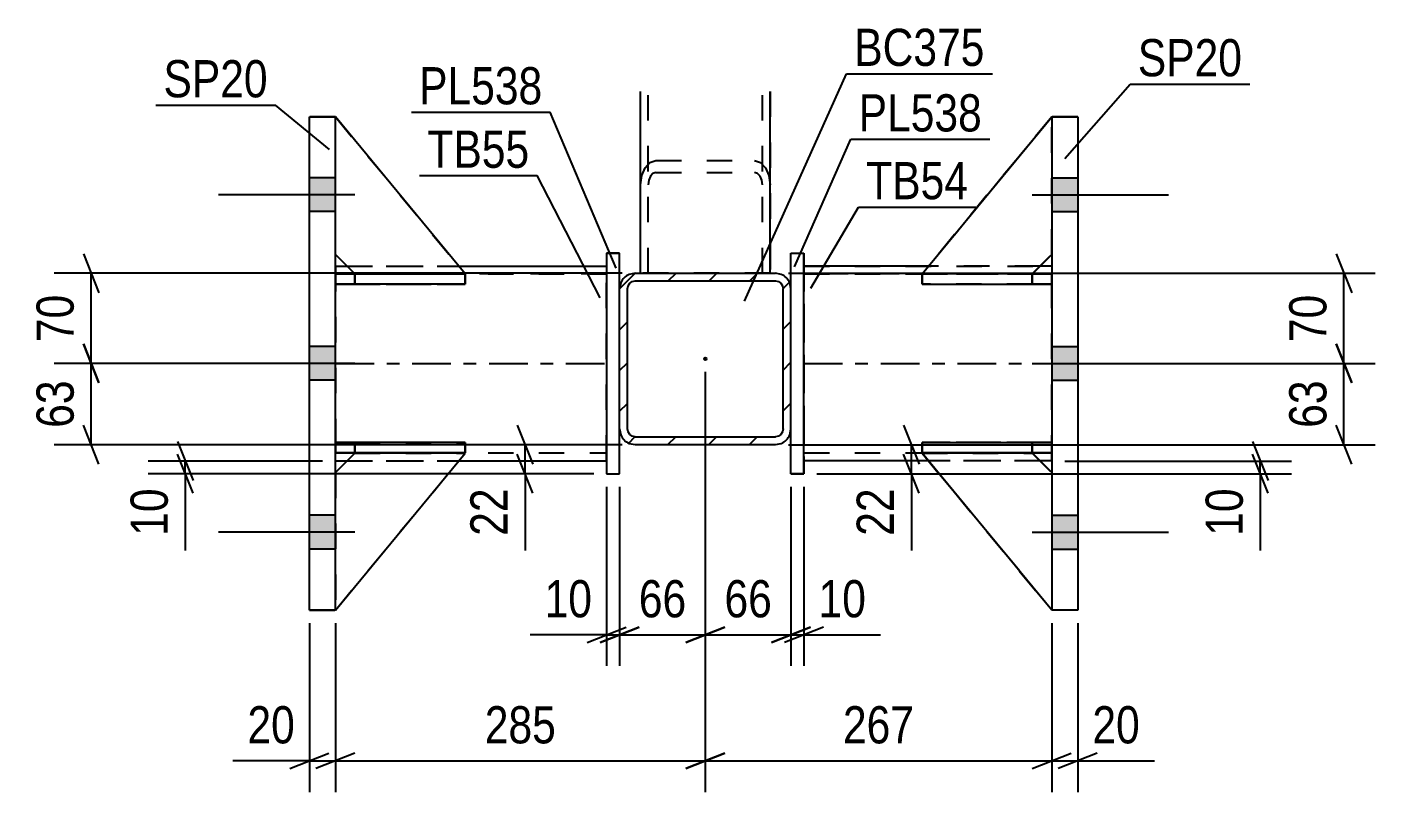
# Model space of a CAD drawing. Header units: millimetres. Extents: x 0 to 841, y 0 to 594.
# Drawn here: x 160.7 to 264.6, y 140.5 to 199.4 of the extents above; entities that cross this region are included whole.
import ezdxf

# ---------------------------------------------------------------- set-up
doc = ezdxf.new("R2010")
doc.units = ezdxf.units.MM
doc.linetypes.add('DXK_LINE_DOT2', pattern=[3.9198, 1.9599, -1.9599])
doc.linetypes.add('DXK_LINE_DOT3', pattern=[5.9187, 2.979, -0.9799, 0.9799, -0.9799])
doc.styles.add('Arial Narrow', font='ARIALN.TTF', dxfattribs={"height": 0.2})

# ---------------------------------------------------------------- blocks, each defined once
blk = doc.blocks.new('Part-103609051-6898 - 6858')
at = {"color": 7, "linetype": 'DXK_LINE_DOT2'}
for p, q in [((184.47, 181.89), (184.47, 192.5)), ((184.47, 192.5), (194.47, 180.39)), ((184.47, 192.5), (194.47, 180.39)), ((185.97, 180.39), (184.47, 181.89)), ((185.97, 180.39), (184.47, 181.89)), ((194.47, 180.39), (185.97, 180.39)), ((185.97, 180.39), (185.97, 180.39)), ((185.97, 180.39), (194.47, 180.39)), ((194.47, 180.39), (194.47, 180.39))]:
    blk.add_line(p, q, dxfattribs=at)
blk = doc.blocks.new('Part-103609051-6895 - 6858')
at = {"color": 7, "linetype": 'DXK_LINE_DOT2'}
for p, q in [((184.47, 180.4), (185.97, 180.4)), ((194.24, 180.4), (184.47, 180.4)), ((184.47, 180.4), (184.47, 180.4)), ((184.47, 180.4), (184.47, 179.6)), ((184.47, 180.4), (184.47, 179.6)), ((185.97, 180.4), (194.47, 180.4)), ((185.97, 180.4), (185.97, 179.6)), ((194.47, 180.4), (194.47, 179.6)), ((185.97, 179.6), (184.47, 179.6)), ((184.47, 179.6), (194.47, 179.6)), ((184.47, 179.6), (184.47, 179.6)), ((194.47, 179.6), (185.97, 179.6))]:
    blk.add_line(p, q, dxfattribs=at)
blk = doc.blocks.new('Part-103609051-6887 - 6858')
at = {"color": 2, "linetype": 'Continuous'}
for p, q in [((182.47, 192.5), (182.47, 192.5)), ((182.47, 192.5), (184.47, 192.5)), ((182.47, 154.5), (182.47, 192.5)), ((184.47, 192.5), (184.47, 192.5)), ((184.47, 154.5), (184.47, 192.5)), ((184.47, 154.5), (182.47, 154.5))]:
    blk.add_line(p, q, dxfattribs=at)
at = {"color": 7, "linetype": 'DXK_LINE_DOT2'}
for p, q in [((184.47, 192.5), (182.47, 192.5)), ((182.47, 192.5), (182.47, 192.5)), ((184.47, 192.5), (184.47, 192.5)), ((182.47, 154.5), (184.47, 154.5))]:
    blk.add_line(p, q, dxfattribs=at)
blk = doc.blocks.new('Part-103609051-6896 - 6858')
at = {"color": 7, "linetype": 'DXK_LINE_DOT2'}
for p, q in [((184.47, 167.4), (185.97, 167.4)), ((194.47, 167.4), (184.47, 167.4)), ((184.47, 167.4), (184.47, 167.4)), ((184.47, 167.4), (184.47, 166.6)), ((184.47, 167.4), (184.47, 166.6)), ((185.97, 167.4), (194.47, 167.4)), ((185.97, 167.4), (185.97, 166.6)), ((194.47, 167.4), (194.47, 166.6)), ((185.97, 166.6), (184.47, 166.6)), ((184.47, 166.6), (194.47, 166.6)), ((184.47, 166.6), (184.47, 166.6)), ((194.47, 166.6), (185.97, 166.6))]:
    blk.add_line(p, q, dxfattribs=at)
blk = doc.blocks.new('Part-103609051-6892 - 6858')
at = {"color": 2, "linetype": 'Continuous'}
for p, q in [((239.67, 192.5), (241.67, 192.5)), ((239.67, 192.5), (239.67, 192.5)), ((239.67, 192.5), (239.67, 154.5)), ((241.67, 192.5), (241.67, 192.5)), ((241.67, 192.5), (241.67, 154.5)), ((241.67, 154.5), (239.67, 154.5))]:
    blk.add_line(p, q, dxfattribs=at)
at = {"color": 7, "linetype": 'DXK_LINE_DOT2'}
for p, q in [((241.67, 192.5), (239.67, 192.5)), ((239.67, 192.5), (239.67, 192.5)), ((241.67, 192.5), (241.67, 192.5)), ((241.67, 154.5), (239.67, 154.5))]:
    blk.add_line(p, q, dxfattribs=at)
blk = doc.blocks.new('Part-103609051-6950 - 6858')
at = {"color": 7, "linetype": 'DXK_LINE_DOT2'}
for p, q in [((207.97, 180.45), (207.97, 194.45)), ((208.57, 180.45), (208.57, 194.45)), ((217.37, 180.45), (217.37, 194.45)), ((217.97, 194.45), (217.97, 180.45)), ((217.97, 180.45), (207.97, 180.45)), ((207.97, 180.45), (207.97, 180.45)), ((207.97, 180.45), (217.97, 180.45)), ((217.97, 180.45), (217.97, 180.45))]:
    blk.add_line(p, q, dxfattribs=at)
blk = doc.blocks.new('Part-103609051-6893 - 6858')
at = {"color": 2, "linetype": 'Continuous'}
for p, q in [((184.47, 179.6), (184.47, 180.4)), ((184.47, 180.4), (193.23, 180.4)), ((194.47, 179.6), (194.47, 180.4)), ((194.47, 180.4), (194.47, 180.4)), ((194.47, 179.6), (184.47, 179.6)), ((184.47, 179.6), (184.47, 179.6))]:
    blk.add_line(p, q, dxfattribs=at)
at = {"color": 7, "linetype": 'DXK_LINE_DOT2'}
for p, q in [((185.97, 180.4), (184.47, 180.4)), ((185.97, 179.6), (185.97, 180.4)), ((194.47, 180.4), (185.97, 180.4)), ((193.23, 180.4), (194.47, 180.4)), ((184.47, 179.6), (185.97, 179.6)), ((185.97, 179.6), (194.47, 179.6))]:
    blk.add_line(p, q, dxfattribs=at)
blk = doc.blocks.new('Part-103609051-6894 - 6858')
at = {"color": 2, "linetype": 'Continuous'}
for p, q in [((184.47, 166.6), (184.47, 167.4)), ((194.47, 167.4), (184.47, 167.4)), ((194.47, 166.6), (194.47, 167.4)), ((194.47, 166.6), (184.47, 166.6)), ((184.47, 166.6), (184.47, 166.6))]:
    blk.add_line(p, q, dxfattribs=at)
at = {"color": 7, "linetype": 'DXK_LINE_DOT2'}
for p, q in [((185.97, 167.4), (184.47, 167.4)), ((185.97, 166.6), (185.97, 167.4)), ((194.47, 167.4), (185.97, 167.4)), ((184.47, 166.6), (185.97, 166.6)), ((185.97, 166.6), (194.47, 166.6))]:
    blk.add_line(p, q, dxfattribs=at)
blk = doc.blocks.new('Part-103609051-6897 - 6858')
at = {"color": 2, "linetype": 'Continuous'}
for p, q in [((184.47, 192.5), (184.47, 192.5)), ((194.47, 180.39), (184.47, 192.5)), ((185.96, 180.4), (184.47, 181.89)), ((193.23, 180.39), (194.47, 180.39)), ((194.47, 180.39), (194.47, 180.39))]:
    blk.add_line(p, q, dxfattribs=at)
at = {"color": 7, "linetype": 'DXK_LINE_DOT2'}
for p, q in [((184.47, 192.5), (194.47, 180.39)), ((184.47, 192.5), (184.47, 192.5)), ((184.47, 181.89), (184.47, 192.5)), ((185.97, 180.39), (184.47, 181.89)), ((185.97, 180.39), (185.96, 180.4)), ((194.47, 180.39), (185.97, 180.39)), ((185.97, 180.39), (185.97, 180.39)), ((185.97, 180.39), (193.23, 180.39))]:
    blk.add_line(p, q, dxfattribs=at)
blk = doc.blocks.new('Part-103609051-6899 - 6858')
at = {"color": 2, "linetype": 'Continuous'}
for p, q in [((185.97, 166.59), (184.47, 165.09)), ((184.47, 154.5), (194.47, 166.59)), ((194.47, 166.59), (185.97, 166.59)), ((185.97, 166.59), (185.97, 166.59)), ((194.47, 166.59), (194.47, 166.59))]:
    blk.add_line(p, q, dxfattribs=at)
at = {"color": 7, "linetype": 'DXK_LINE_DOT2'}
for p, q in [((184.47, 165.09), (185.97, 166.59)), ((184.47, 154.5), (194.47, 166.59)), ((185.97, 166.59), (194.47, 166.59)), ((184.47, 165.09), (184.47, 154.5))]:
    blk.add_line(p, q, dxfattribs=at)
blk = doc.blocks.new('Part-103609051-6900 - 6858')
at = {"color": 7, "linetype": 'DXK_LINE_DOT2'}
for p, q in [((185.97, 166.59), (184.47, 165.09)), ((184.47, 154.5), (194.47, 166.59)), ((184.47, 165.09), (185.97, 166.59)), ((184.47, 154.5), (194.47, 166.59)), ((194.47, 166.59), (185.97, 166.59)), ((185.97, 166.59), (185.97, 166.59)), ((185.97, 166.59), (194.47, 166.59)), ((194.47, 166.59), (194.47, 166.59)), ((184.47, 165.09), (184.47, 154.5))]:
    blk.add_line(p, q, dxfattribs=at)
blk = doc.blocks.new('Part-103609051-6901 - 6858')
at = {"color": 2, "linetype": 'Continuous'}
for p, q in [((229.68, 180.4), (229.67, 180.4)), ((229.67, 180.4), (229.67, 179.6)), ((239.67, 180.4), (230.92, 180.4)), ((239.67, 180.4), (239.67, 180.4)), ((239.67, 180.4), (239.67, 179.6)), ((229.67, 179.6), (239.67, 179.6))]:
    blk.add_line(p, q, dxfattribs=at)
at = {"color": 7, "linetype": 'DXK_LINE_DOT2'}
for p, q in [((230.92, 180.4), (229.68, 180.4)), ((238.17, 180.4), (229.68, 180.4)), ((238.17, 180.4), (239.67, 180.4)), ((238.17, 180.4), (238.17, 179.6)), ((239.67, 180.4), (239.67, 180.4)), ((229.67, 179.6), (238.17, 179.6)), ((238.17, 179.6), (239.67, 179.6))]:
    blk.add_line(p, q, dxfattribs=at)
blk = doc.blocks.new('Bolt-103609051-6973 - 6858')
at = {"linetype": 'Continuous'}
for points in [[(241.67, 185.2), (241.67, 187.8), (239.67, 187.8), (239.67, 185.2)], [(241.67, 185.2), (241.67, 187.8), (239.67, 187.8), (239.67, 185.2)], [(241.67, 185.2), (241.67, 187.8), (239.67, 187.8), (239.67, 185.2)], [(241.67, 172.2), (241.67, 174.8), (239.67, 174.8), (239.67, 172.2)], [(241.67, 172.2), (241.67, 174.8), (239.67, 174.8), (239.67, 172.2)], [(241.67, 159.2), (241.67, 161.8), (239.67, 161.8), (239.67, 159.2)], [(241.67, 159.2), (241.67, 161.8), (239.67, 161.8), (239.67, 159.2)], [(241.67, 159.2), (241.67, 161.8), (239.67, 161.8), (239.67, 159.2)]]:
    blk.add_hatch(color=1, dxfattribs=at).paths.add_polyline_path(points)
at = {"color": 1, "linetype": 'Continuous'}
for p, q in [((239.67, 187.8), (241.67, 187.8)), ((239.67, 187.8), (241.67, 187.8)), ((239.67, 187.8), (241.67, 187.8)), ((238.17, 186.5), (248.67, 186.5)), ((238.17, 186.5), (248.67, 186.5)), ((238.17, 186.5), (248.67, 186.5)), ((239.67, 185.2), (241.67, 185.2)), ((239.67, 185.2), (241.67, 185.2)), ((239.67, 185.2), (241.67, 185.2)), ((239.67, 174.8), (241.67, 174.8)), ((239.67, 174.8), (241.67, 174.8)), ((238.17, 173.5), (248.67, 173.5)), ((238.17, 173.5), (248.67, 173.5)), ((239.67, 172.2), (241.67, 172.2)), ((239.67, 172.2), (241.67, 172.2)), ((239.67, 161.8), (241.67, 161.8)), ((239.67, 161.8), (241.67, 161.8)), ((239.67, 161.8), (241.67, 161.8)), ((238.17, 160.5), (248.67, 160.5)), ((238.17, 160.5), (248.67, 160.5)), ((238.17, 160.5), (248.67, 160.5)), ((239.67, 159.2), (241.67, 159.2)), ((239.67, 159.2), (241.67, 159.2)), ((239.67, 159.2), (241.67, 159.2))]:
    blk.add_line(p, q, dxfattribs=at)
blk = doc.blocks.new('Part-103609051-6902 - 6858')
at = {"color": 2, "linetype": 'Continuous'}
for p, q in [((229.67, 167.4), (239.67, 167.4)), ((229.67, 167.4), (229.67, 166.6)), ((239.67, 167.4), (239.67, 167.4)), ((239.67, 166.6), (239.67, 167.4)), ((239.67, 166.6), (229.67, 166.6))]:
    blk.add_line(p, q, dxfattribs=at)
at = {"color": 7, "linetype": 'DXK_LINE_DOT2'}
for p, q in [((238.17, 167.4), (229.67, 167.4)), ((239.67, 167.4), (238.17, 167.4)), ((238.17, 167.4), (238.17, 166.6)), ((239.67, 167.4), (239.67, 167.4)), ((229.67, 166.6), (238.17, 166.6)), ((238.17, 166.6), (239.67, 166.6))]:
    blk.add_line(p, q, dxfattribs=at)
blk = doc.blocks.new('Part-103609051-6903 - 6858')
at = {"color": 7, "linetype": 'DXK_LINE_DOT2'}
for p, q in [((229.67, 179.6), (229.67, 180.4)), ((229.67, 180.4), (238.17, 180.4)), ((239.67, 180.4), (229.67, 180.4)), ((238.17, 179.6), (238.17, 180.4)), ((238.17, 180.4), (239.67, 180.4)), ((239.67, 179.6), (239.67, 180.4)), ((239.67, 179.6), (239.67, 180.4)), ((239.67, 180.4), (239.67, 180.4)), ((238.17, 179.6), (229.67, 179.6)), ((229.67, 179.6), (239.67, 179.6)), ((239.67, 179.6), (238.17, 179.6)), ((239.67, 179.6), (239.67, 179.6))]:
    blk.add_line(p, q, dxfattribs=at)
blk = doc.blocks.new('Part-103609051-6904 - 6858')
at = {"color": 7, "linetype": 'DXK_LINE_DOT2'}
for p, q in [((229.67, 166.6), (229.67, 167.4)), ((229.67, 167.4), (238.17, 167.4)), ((239.67, 167.4), (229.67, 167.4)), ((238.17, 166.6), (238.17, 167.4)), ((238.17, 167.4), (239.67, 167.4)), ((239.67, 166.6), (239.67, 167.4)), ((239.67, 166.6), (239.67, 167.4)), ((239.67, 167.4), (239.67, 167.4)), ((238.17, 166.6), (229.67, 166.6)), ((229.67, 166.6), (239.67, 166.6)), ((239.67, 166.6), (238.17, 166.6)), ((239.67, 166.6), (239.67, 166.6))]:
    blk.add_line(p, q, dxfattribs=at)
blk = doc.blocks.new('Part-103609051-6905 - 6858')
at = {"color": 2, "linetype": 'Continuous'}
for p, q in [((229.67, 180.39), (239.67, 192.5)), ((239.67, 192.5), (239.67, 192.5)), ((238.18, 180.4), (239.67, 181.89)), ((230.92, 180.39), (229.67, 180.39)), ((229.67, 180.39), (229.67, 180.39))]:
    blk.add_line(p, q, dxfattribs=at)
at = {"color": 7, "linetype": 'DXK_LINE_DOT2'}
for p, q in [((239.67, 192.5), (229.67, 180.39)), ((239.67, 192.5), (239.67, 192.5)), ((239.67, 181.89), (239.67, 192.5)), ((238.17, 180.39), (239.67, 181.89)), ((238.17, 180.39), (229.67, 180.39)), ((238.17, 180.39), (230.92, 180.39)), ((238.17, 180.39), (238.18, 180.4)), ((238.17, 180.39), (238.17, 180.39))]:
    blk.add_line(p, q, dxfattribs=at)
blk = doc.blocks.new('Part-103609051-6913 - 6858')
at = {"color": 2, "linetype": 'Continuous'}
for p, q in [((184.47, 181), (185.36, 181)), ((193.97, 181), (205.37, 181)), ((184.47, 166), (185.38, 166)), ((193.98, 166), (205.37, 166))]:
    blk.add_line(p, q, dxfattribs=at)
at = {"color": 7, "linetype": 'DXK_LINE_DOT2'}
for p, q in [((184.47, 181), (184.47, 181)), ((184.47, 181), (184.47, 166)), ((184.47, 181), (205.37, 181)), ((185.36, 181), (193.97, 181)), ((205.37, 181), (205.37, 181)), ((205.37, 166), (205.37, 181)), ((184.47, 180.4), (205.37, 180.4)), ((205.37, 180.4), (184.47, 180.4)), ((184.47, 166.6), (205.37, 166.6)), ((184.47, 166.6), (205.37, 166.6)), ((184.47, 166), (205.37, 166)), ((185.38, 166), (193.98, 166))]:
    blk.add_line(p, q, dxfattribs=at)
at = {"color": 7, "linetype": 'DXK_LINE_DOT3'}
blk.add_line((184.47, 173.5), (205.37, 173.5), dxfattribs=at)
blk = doc.blocks.new('Part-103609051-6906 - 6858')
at = {"color": 7, "linetype": 'DXK_LINE_DOT2'}
for p, q in [((239.67, 192.5), (229.67, 180.39)), ((229.67, 180.39), (239.67, 192.5)), ((239.67, 181.89), (239.67, 192.5)), ((238.17, 180.39), (239.67, 181.89)), ((238.17, 180.39), (239.67, 181.89)), ((229.67, 180.39), (238.17, 180.39)), ((229.67, 180.39), (229.67, 180.39)), ((238.17, 180.39), (229.67, 180.39)), ((238.17, 180.39), (238.17, 180.39))]:
    blk.add_line(p, q, dxfattribs=at)
blk = doc.blocks.new('Part-103609051-6907 - 6858')
at = {"color": 2, "linetype": 'Continuous'}
for p, q in [((229.67, 166.59), (229.67, 166.59)), ((238.17, 166.59), (229.67, 166.59)), ((239.67, 154.5), (229.67, 166.59)), ((238.17, 166.59), (238.17, 166.59)), ((238.17, 166.59), (239.67, 165.09))]:
    blk.add_line(p, q, dxfattribs=at)
at = {"color": 7, "linetype": 'DXK_LINE_DOT2'}
for p, q in [((229.67, 166.59), (238.17, 166.59)), ((239.67, 154.5), (229.67, 166.59)), ((238.17, 166.59), (239.67, 165.09)), ((239.67, 165.09), (239.67, 154.5))]:
    blk.add_line(p, q, dxfattribs=at)
blk = doc.blocks.new('Part-103609051-6908 - 6858')
at = {"color": 7, "linetype": 'DXK_LINE_DOT2'}
for p, q in [((229.67, 166.59), (238.17, 166.59)), ((239.67, 154.5), (229.67, 166.59)), ((229.67, 166.59), (229.67, 166.59)), ((238.17, 166.59), (229.67, 166.59)), ((229.67, 166.59), (239.67, 154.5)), ((238.17, 166.59), (239.67, 165.09)), ((238.17, 166.59), (238.17, 166.59)), ((239.67, 165.09), (238.17, 166.59)), ((239.67, 165.09), (239.67, 154.5))]:
    blk.add_line(p, q, dxfattribs=at)
blk = doc.blocks.new('Part-103609051-6918 - 6858')
at = {"color": 2, "linetype": 'Continuous'}
for p, q in [((205.37, 182), (206.37, 182)), ((205.37, 182), (205.37, 165)), ((206.37, 179.25), (206.37, 182)), ((206.37, 165), (206.37, 168.45)), ((205.37, 165), (206.37, 165))]:
    blk.add_line(p, q, dxfattribs=at)
at = {"color": 7, "linetype": 'DXK_LINE_DOT2'}
for p, q in [((206.37, 182), (205.37, 182)), ((206.37, 182), (206.37, 182)), ((206.37, 168.45), (206.37, 179.25)), ((205.37, 165), (206.37, 165))]:
    blk.add_line(p, q, dxfattribs=at)
blk = doc.blocks.new('Part-103609051-6923 - 6858')
at = {"color": 2, "linetype": 'Continuous'}
for p, q in [((219.57, 182), (220.57, 182)), ((219.57, 179.24), (219.57, 182)), ((219.57, 182), (219.57, 182)), ((220.57, 165), (220.57, 182)), ((220.57, 182), (220.57, 182)), ((219.57, 165), (219.57, 168.45)), ((219.57, 165), (220.57, 165)), ((219.57, 165), (219.57, 165)), ((220.57, 165), (220.57, 165))]:
    blk.add_line(p, q, dxfattribs=at)
at = {"color": 7, "linetype": 'DXK_LINE_DOT2'}
for p, q in [((219.57, 182), (220.57, 182)), ((219.57, 165), (219.57, 182)), ((220.57, 182), (220.57, 165)), ((219.57, 168.45), (219.57, 179.24)), ((220.57, 165), (219.57, 165))]:
    blk.add_line(p, q, dxfattribs=at)
blk = doc.blocks.new('Part-103609051-6928 - 6858')
at = {"color": 2, "linetype": 'Continuous'}
for p, q in [((230.18, 181), (220.57, 181)), ((239.67, 181), (238.78, 181)), ((230.16, 166), (220.57, 166)), ((239.67, 166), (238.76, 166))]:
    blk.add_line(p, q, dxfattribs=at)
at = {"color": 7, "linetype": 'DXK_LINE_DOT2'}
for p, q in [((220.57, 181), (220.57, 181)), ((220.57, 181), (220.57, 166)), ((220.57, 166), (220.57, 181)), ((220.57, 181), (239.67, 181)), ((238.78, 181), (230.18, 181)), ((239.67, 181), (239.67, 181)), ((239.67, 166), (239.67, 181)), ((220.57, 180.4), (220.57, 180.4)), ((239.67, 180.4), (220.57, 180.4)), ((220.57, 180.4), (239.67, 180.4)), ((220.57, 166.6), (220.57, 166.6)), ((220.57, 166.6), (239.67, 166.6)), ((220.57, 166.6), (239.67, 166.6)), ((220.57, 166), (220.57, 166)), ((239.67, 166), (220.57, 166)), ((238.76, 166), (230.16, 166))]:
    blk.add_line(p, q, dxfattribs=at)
at = {"color": 7, "linetype": 'DXK_LINE_DOT3'}
blk.add_line((220.57, 173.5), (239.67, 173.5), dxfattribs=at)
blk = doc.blocks.new('Part-103609051-6937 - 6858')
at = {"linetype": 'Continuous'}
h = blk.add_hatch(dxfattribs=at)
h.set_pattern_fill('', scale=0.7, style=0, pattern_type=0)
h.set_pattern_definition([(45, (207.574, 180.4464), (-1.57154, 1.57154), [])])
h.paths.add_polyline_path([(218.37, 180.45), (207.57, 180.45), (207.11, 180.36), (206.73, 180.09), (206.47, 179.71), (206.37, 179.25), (206.37, 168.45), (206.47, 167.99), (206.73, 167.6), (207.11, 167.34), (207.57, 167.25), (218.37, 167.25), (218.83, 167.34), (219.22, 167.6), (219.48, 167.99), (219.57, 168.45), (219.57, 179.25), (219.48, 179.71), (219.22, 180.09), (218.83, 180.36)])
h.paths.add_polyline_path([(218.93, 179.48), (218.97, 179.25), (218.97, 168.45), (218.93, 168.22), (218.8, 168.02), (218.6, 167.89), (218.37, 167.85), (207.57, 167.85), (207.34, 167.89), (207.15, 168.02), (207.02, 168.22), (206.97, 168.45), (206.97, 179.25), (207.02, 179.48), (207.15, 179.67), (207.34, 179.8), (207.57, 179.85), (218.37, 179.85), (218.6, 179.8), (218.8, 179.67)])
blk.add_hatch(color=30, dxfattribs=at).paths.add_polyline_path([(212.97, 173.75, -1), (212.97, 173.95, -1)])
at = {"color": 2, "linetype": 'Continuous'}
for p, q in [((207.57, 180.45), (207.11, 180.36)), ((207.15, 179.67), (207.34, 179.8)), ((207.34, 179.8), (207.57, 179.85)), ((207.57, 180.45), (207.57, 180.45)), ((207.57, 180.45), (218.37, 180.45)), ((207.57, 179.85), (207.57, 179.85)), ((207.57, 179.85), (218.37, 179.85)), ((218.37, 180.45), (218.37, 180.45)), ((218.83, 180.36), (218.37, 180.45)), ((218.37, 179.85), (218.37, 179.85)), ((218.37, 179.85), (218.6, 179.8)), ((218.6, 179.8), (218.8, 179.67)), ((206.47, 179.71), (206.37, 179.25)), ((206.37, 179.25), (206.37, 179.25)), ((206.37, 168.45), (206.37, 179.25)), ((206.97, 179.25), (207.02, 179.48)), ((206.97, 179.25), (206.97, 179.25)), ((206.97, 168.45), (206.97, 179.25)), ((207.02, 179.48), (207.15, 179.67)), ((218.8, 179.67), (218.93, 179.48)), ((218.93, 179.48), (218.97, 179.25)), ((218.97, 179.25), (218.97, 179.25)), ((218.97, 168.45), (218.97, 179.25)), ((219.57, 179.25), (219.48, 179.71)), ((219.57, 179.25), (219.57, 179.25)), ((219.57, 168.45), (219.57, 179.25)), ((206.37, 168.45), (206.37, 168.45)), ((206.37, 168.45), (206.47, 167.99)), ((206.97, 168.45), (206.97, 168.45)), ((207.02, 168.22), (206.97, 168.45)), ((218.97, 168.45), (218.93, 168.22)), ((218.97, 168.45), (218.97, 168.45)), ((219.48, 167.99), (219.57, 168.45)), ((219.57, 168.45), (219.57, 168.45)), ((207.15, 168.02), (207.02, 168.22)), ((207.11, 167.34), (207.57, 167.25)), ((207.34, 167.89), (207.15, 168.02)), ((207.57, 167.85), (207.34, 167.89)), ((207.57, 167.85), (207.57, 167.85)), ((207.57, 167.85), (218.37, 167.85)), ((207.57, 167.25), (207.57, 167.25)), ((207.57, 167.25), (218.37, 167.25)), ((218.6, 167.89), (218.37, 167.85)), ((218.37, 167.85), (218.37, 167.85)), ((218.37, 167.25), (218.83, 167.34)), ((218.37, 167.25), (218.37, 167.25)), ((218.8, 168.02), (218.6, 167.89)), ((218.93, 168.22), (218.8, 168.02))]:
    blk.add_line(p, q, dxfattribs=at)
at = {"color": 7, "linetype": 'DXK_LINE_DOT3'}
blk.add_line((212.97, 173.85), (212.97, 173.85), dxfattribs=at)
at = {"color": 30, "linetype": 'DXK_LINE_DOT3'}
blk.add_line((212.97, 173.85), (212.97, 173.85), dxfattribs=at)
at = {"color": 30, "linetype": 'Continuous'}
blk.add_circle((212.97, 173.85), 0.1, dxfattribs=at)
at = {"color": 2, "linetype": 'Continuous'}
for centre, start, end in [((207.57, 179.25), 112.5, 157.5), ((218.37, 179.25), 22.5, 67.5), ((207.57, 168.45), 202.5, 247.5), ((218.37, 168.45), 292.5, 337.5)]:
    blk.add_arc(centre, 1.2, start, end, dxfattribs=at)
blk = doc.blocks.new('Part-103609051-6949 - 6858')
at = {"color": 2, "linetype": 'Continuous'}
for p, q in [((207.97, 180.45), (207.97, 194.45)), ((217.97, 180.45), (217.97, 194.45))]:
    blk.add_line(p, q, dxfattribs=at)
at = {"color": 7, "linetype": 'DXK_LINE_DOT2'}
for p, q in [((208.57, 180.45), (208.57, 194.45)), ((217.37, 180.45), (217.37, 194.45)), ((208.71, 188.98), (209.17, 189.13)), ((209.17, 189.13), (216.77, 189.13)), ((216.77, 189.13), (217.23, 188.98)), ((208.07, 187.98), (208.33, 188.58)), ((208.33, 188.58), (208.71, 188.98)), ((208.94, 188.12), (208.75, 187.92)), ((209.17, 188.2), (208.94, 188.12)), ((209.17, 188.2), (216.77, 188.2)), ((217, 188.12), (216.77, 188.2)), ((217.2, 187.92), (217, 188.12)), ((217.23, 188.98), (217.62, 188.58)), ((217.62, 188.58), (217.88, 187.98)), ((207.97, 187.27), (208.07, 187.98)), ((208.62, 187.62), (208.57, 187.27)), ((208.75, 187.92), (208.62, 187.62)), ((217.33, 187.62), (217.2, 187.92)), ((217.37, 187.27), (217.33, 187.62)), ((217.88, 187.98), (217.97, 187.27)), ((207.97, 180.45), (217.97, 180.45))]:
    blk.add_line(p, q, dxfattribs=at)
blk = doc.blocks.new('Bolt-103609051-6974 - 6858')
at = {"linetype": 'Continuous'}
for points in [[(184.47, 185.2), (184.47, 187.8), (182.47, 187.8), (182.47, 185.2)], [(184.47, 185.2), (184.47, 187.8), (182.47, 187.8), (182.47, 185.2)], [(184.47, 185.2), (184.47, 187.8), (182.47, 187.8), (182.47, 185.2)], [(184.47, 172.2), (184.47, 174.8), (182.47, 174.8), (182.47, 172.2)], [(184.47, 172.2), (184.47, 174.8), (182.47, 174.8), (182.47, 172.2)], [(184.47, 159.2), (184.47, 161.8), (182.47, 161.8), (182.47, 159.2)], [(184.47, 159.2), (184.47, 161.8), (182.47, 161.8), (182.47, 159.2)], [(184.47, 159.2), (184.47, 161.8), (182.47, 161.8), (182.47, 159.2)]]:
    blk.add_hatch(color=1, dxfattribs=at).paths.add_polyline_path(points)
at = {"color": 1, "linetype": 'Continuous'}
for p, q in [((184.47, 187.8), (182.47, 187.8)), ((184.47, 187.8), (182.47, 187.8)), ((184.47, 187.8), (182.47, 187.8)), ((185.97, 186.5), (175.47, 186.5)), ((185.97, 186.5), (175.47, 186.5)), ((185.97, 186.5), (175.47, 186.5)), ((184.47, 185.2), (182.47, 185.2)), ((184.47, 185.2), (182.47, 185.2)), ((184.47, 185.2), (182.47, 185.2)), ((184.47, 174.8), (182.47, 174.8)), ((184.47, 174.8), (182.47, 174.8)), ((185.97, 173.5), (175.47, 173.5)), ((185.97, 173.5), (175.47, 173.5)), ((184.47, 172.2), (182.47, 172.2)), ((184.47, 172.2), (182.47, 172.2)), ((184.47, 161.8), (182.47, 161.8)), ((184.47, 161.8), (182.47, 161.8)), ((184.47, 161.8), (182.47, 161.8)), ((185.97, 160.5), (175.47, 160.5)), ((185.97, 160.5), (175.47, 160.5)), ((185.97, 160.5), (175.47, 160.5)), ((184.47, 159.2), (182.47, 159.2)), ((184.47, 159.2), (182.47, 159.2)), ((184.47, 159.2), (182.47, 159.2))]:
    blk.add_line(p, q, dxfattribs=at)
blk = doc.blocks.new('StraightDimension-103609051-7147 - 6858')
at = {"color": 7, "linetype": 'Continuous'}
for p, q in [((198.48, 168.74), (199.68, 165.74)), ((206.57, 167.24), (196.23, 167.24)), ((199.68, 163.5), (198.48, 166.5)), ((199.08, 165), (199.08, 167.24)), ((204.37, 165), (196.23, 165)), ((199.08, 165), (199.08, 159.09)), ((199.08, 165), (199.08, 159.09))]:
    blk.add_line(p, q, dxfattribs=at)
at = {"color": 0}
blk.add_wipeout([(198.33, 164.47), (194.13, 164.47), (194.13, 159.62), (198.33, 159.62)], dxfattribs=at)
at = {"color": 3, "style": 'Arial Narrow'}
blk.add_text('22', height=2.863, rotation=90.0002, dxfattribs=at).set_placement((197.73, 160.22))
blk = doc.blocks.new('StraightDimension-103609051-7158 - 6858')
at = {"color": 7, "linetype": 'Continuous'}
for p, q in [((228.25, 168.74), (229.45, 165.74)), ((219.37, 167.24), (231.25, 167.24)), ((229.45, 163.5), (228.25, 166.5)), ((228.85, 165), (228.85, 167.24)), ((221.57, 165), (231.25, 165)), ((228.85, 165), (228.85, 159.09)), ((228.85, 165), (228.85, 159.09))]:
    blk.add_line(p, q, dxfattribs=at)
at = {"color": 0}
blk.add_wipeout([(228.1, 164.47), (223.9, 164.47), (223.9, 159.62), (228.1, 159.62)], dxfattribs=at)
at = {"color": 3, "style": 'Arial Narrow'}
blk.add_text('22', height=2.863, rotation=90.0002, dxfattribs=at).set_placement((227.5, 160.22))
blk = doc.blocks.new('StraightDimension-103609051-23371 - 6858')
at = {"color": 7, "linetype": 'Continuous'}
for p, q in [((219.57, 164), (219.57, 150.19)), ((220.57, 164), (220.57, 150.19)), ((218.07, 151.99), (221.07, 153.19)), ((222.07, 153.19), (219.07, 151.99)), ((219.57, 152.59), (220.57, 152.59)), ((220.57, 152.59), (226.48, 152.59)), ((220.57, 152.59), (226.48, 152.59))]:
    blk.add_line(p, q, dxfattribs=at)
at = {"color": 0}
blk.add_wipeout([(225.96, 153.34), (225.96, 157.54), (221.1, 157.54), (221.1, 153.34)], dxfattribs=at)
at = {"color": 3, "style": 'Arial Narrow'}
blk.add_text('10', height=2.863, dxfattribs=at).set_placement((221.7, 153.94))
blk = doc.blocks.new('StraightDimension-103609051-23372 - 6858')
at = {"color": 7, "linetype": 'Continuous'}
for p, q in [((212.97, 172.85), (212.97, 150.19)), ((219.57, 164), (219.57, 150.19)), ((211.47, 151.99), (214.47, 153.19)), ((221.07, 153.19), (218.07, 151.99)), ((212.97, 152.59), (219.57, 152.59))]:
    blk.add_line(p, q, dxfattribs=at)
at = {"color": 0}
blk.add_wipeout([(218.7, 153.34), (218.7, 157.54), (213.85, 157.54), (213.85, 153.34)], dxfattribs=at)
at = {"color": 3, "style": 'Arial Narrow'}
blk.add_text('66', height=2.863, dxfattribs=at).set_placement((214.45, 153.94))
blk = doc.blocks.new('StraightDimension-103609051-23312 - 6858')
at = {"color": 7, "linetype": 'Continuous'}
for p, q in [((212.97, 172.84), (212.97, 140.48)), ((184.47, 153.5), (184.47, 140.48)), ((185.97, 143.48), (182.97, 142.28)), ((211.47, 142.28), (214.47, 143.48)), ((184.47, 142.88), (212.97, 142.88))]:
    blk.add_line(p, q, dxfattribs=at)
at = {"color": 0}
blk.add_wipeout([(202.07, 143.63), (202.07, 147.83), (195.38, 147.83), (195.38, 143.63)], dxfattribs=at)
at = {"color": 3, "style": 'Arial Narrow'}
blk.add_text('285', height=2.863, dxfattribs=at).set_placement((195.98, 144.23))
blk = doc.blocks.new('StraightDimension-103609051-7108 - 6858')
at = {"color": 7, "linetype": 'Continuous'}
for p, q in [((165.05, 175), (166.25, 172)), ((176.97, 173.5), (162.8, 173.5)), ((165.65, 167.24), (165.65, 173.5)), ((166.25, 165.74), (165.05, 168.74)), ((206.57, 167.24), (162.8, 167.24))]:
    blk.add_line(p, q, dxfattribs=at)
at = {"color": 0}
blk.add_wipeout([(164.9, 172.8), (160.7, 172.8), (160.7, 167.94), (164.9, 167.94)], dxfattribs=at)
at = {"color": 3, "style": 'Arial Narrow'}
blk.add_text('63', height=2.863, rotation=90.0002, dxfattribs=at).set_placement((164.3, 168.54))
blk = doc.blocks.new('StraightDimension-103609051-23373 - 6858')
at = {"color": 7, "linetype": 'Continuous'}
for p, q in [((212.97, 172.85), (212.97, 150.19)), ((206.37, 164), (206.37, 150.19)), ((204.87, 151.99), (207.87, 153.19)), ((214.47, 153.19), (211.47, 151.99)), ((206.37, 152.59), (212.97, 152.59))]:
    blk.add_line(p, q, dxfattribs=at)
at = {"color": 0}
blk.add_wipeout([(212.1, 153.34), (212.1, 157.54), (207.25, 157.54), (207.25, 153.34)], dxfattribs=at)
at = {"color": 3, "style": 'Arial Narrow'}
blk.add_text('66', height=2.863, dxfattribs=at).set_placement((207.85, 153.94))
blk = doc.blocks.new('StraightDimension-103609051-7053 - 6858')
at = {"color": 7, "linetype": 'Continuous'}
for p, q in [((261.58, 181.95), (262.78, 178.95)), ((219.37, 180.45), (264.58, 180.45)), ((262.18, 173.5), (262.18, 180.45)), ((262.78, 172), (261.58, 175)), ((247.17, 173.5), (264.58, 173.5))]:
    blk.add_line(p, q, dxfattribs=at)
at = {"color": 0}
blk.add_wipeout([(261.43, 179.4), (257.23, 179.4), (257.23, 174.54), (261.43, 174.54)], dxfattribs=at)
at = {"color": 3, "style": 'Arial Narrow'}
blk.add_text('70', height=2.863, rotation=90.0002, dxfattribs=at).set_placement((260.83, 175.14))
blk = doc.blocks.new('StraightDimension-103609051-7071 - 6858')
at = {"color": 7, "linetype": 'Continuous'}
for p, q in [((261.58, 175), (262.78, 172)), ((247.17, 173.5), (264.58, 173.5)), ((262.18, 167.24), (262.18, 173.5)), ((262.78, 165.74), (261.58, 168.74)), ((219.37, 167.24), (264.58, 167.24))]:
    blk.add_line(p, q, dxfattribs=at)
at = {"color": 0}
blk.add_wipeout([(261.43, 172.8), (257.23, 172.8), (257.23, 167.94), (261.43, 167.94)], dxfattribs=at)
at = {"color": 3, "style": 'Arial Narrow'}
blk.add_text('63', height=2.863, rotation=90.0002, dxfattribs=at).set_placement((260.83, 168.54))
blk = doc.blocks.new('StraightDimension-103609051-7089 - 6858')
at = {"color": 7, "linetype": 'Continuous'}
for p, q in [((165.05, 181.95), (166.25, 178.95)), ((206.57, 180.45), (162.8, 180.45)), ((165.65, 173.5), (165.65, 180.45)), ((166.25, 172), (165.05, 175)), ((176.97, 173.5), (162.8, 173.5))]:
    blk.add_line(p, q, dxfattribs=at)
at = {"color": 0}
blk.add_wipeout([(164.9, 179.4), (160.7, 179.4), (160.7, 174.54), (164.9, 174.54)], dxfattribs=at)
at = {"color": 3, "style": 'Arial Narrow'}
blk.add_text('70', height=2.863, rotation=90.0002, dxfattribs=at).set_placement((164.3, 175.14))
blk = doc.blocks.new('StraightDimension-103609051-7127 - 6858')
at = {"color": 7, "linetype": 'Continuous'}
for p, q in [((255.14, 167.48), (256.34, 164.48)), ((256.34, 163.5), (255.14, 166.5)), ((240.67, 165.98), (258.14, 165.98)), ((255.74, 165), (255.74, 165.98)), ((221.57, 165), (258.14, 165)), ((255.74, 165), (255.74, 159.09)), ((255.74, 165), (255.74, 159.09))]:
    blk.add_line(p, q, dxfattribs=at)
at = {"color": 0}
blk.add_wipeout([(254.99, 164.47), (250.79, 164.47), (250.79, 159.62), (254.99, 159.62)], dxfattribs=at)
at = {"color": 3, "style": 'Arial Narrow'}
blk.add_text('10', height=2.863, rotation=90.0002, dxfattribs=at).set_placement((254.39, 160.22))
blk = doc.blocks.new('StraightDimension-103609051-7137 - 6858')
at = {"color": 7, "linetype": 'Continuous'}
for p, q in [((172.3, 167.48), (173.5, 164.48)), ((173.5, 163.5), (172.3, 166.5)), ((183.47, 165.98), (170.05, 165.98)), ((172.9, 165), (172.9, 165.98)), ((204.37, 165), (170.05, 165)), ((172.9, 165), (172.9, 159.09)), ((172.9, 165), (172.9, 159.09))]:
    blk.add_line(p, q, dxfattribs=at)
at = {"color": 0}
blk.add_wipeout([(172.15, 164.47), (167.95, 164.47), (167.95, 159.62), (172.15, 159.62)], dxfattribs=at)
at = {"color": 3, "style": 'Arial Narrow'}
blk.add_text('10', height=2.863, rotation=90.0002, dxfattribs=at).set_placement((171.55, 160.22))
blk = doc.blocks.new('StraightDimension-103609051-23374 - 6858')
at = {"color": 7, "linetype": 'Continuous'}
for p, q in [((205.37, 164), (205.37, 150.19)), ((206.37, 164), (206.37, 150.19)), ((203.87, 151.99), (206.87, 153.19)), ((207.87, 153.19), (204.87, 151.99)), ((205.37, 152.59), (199.47, 152.59)), ((205.37, 152.59), (199.47, 152.59)), ((205.37, 152.59), (206.37, 152.59))]:
    blk.add_line(p, q, dxfattribs=at)
at = {"color": 0}
blk.add_wipeout([(204.85, 153.34), (204.85, 157.54), (199.99, 157.54), (199.99, 153.34)], dxfattribs=at)
at = {"color": 3, "style": 'Arial Narrow'}
blk.add_text('10', height=2.863, dxfattribs=at).set_placement((200.59, 153.94))
blk = doc.blocks.new('StraightDimension-103609051-23310 - 6858')
at = {"color": 7, "linetype": 'Continuous'}
for p, q in [((239.67, 153.5), (239.67, 140.48)), ((241.67, 153.5), (241.67, 140.48)), ((238.17, 142.28), (241.17, 143.48)), ((243.17, 143.48), (240.17, 142.28)), ((239.67, 142.88), (241.67, 142.88)), ((241.67, 142.88), (247.58, 142.88)), ((241.67, 142.88), (247.58, 142.88))]:
    blk.add_line(p, q, dxfattribs=at)
at = {"color": 0}
blk.add_wipeout([(247.06, 143.63), (247.06, 147.83), (242.2, 147.83), (242.2, 143.63)], dxfattribs=at)
at = {"color": 3, "style": 'Arial Narrow'}
blk.add_text('20', height=2.863, dxfattribs=at).set_placement((242.8, 144.23))
blk = doc.blocks.new('StraightDimension-103609051-23311 - 6858')
at = {"color": 7, "linetype": 'Continuous'}
for p, q in [((212.97, 172.84), (212.97, 140.48)), ((239.67, 153.5), (239.67, 140.48)), ((214.47, 143.48), (211.47, 142.28)), ((238.17, 142.28), (241.17, 143.48)), ((212.97, 142.88), (239.67, 142.88))]:
    blk.add_line(p, q, dxfattribs=at)
at = {"color": 0}
blk.add_wipeout([(229.67, 143.63), (229.67, 147.83), (222.98, 147.83), (222.98, 143.63)], dxfattribs=at)
at = {"color": 3, "style": 'Arial Narrow'}
blk.add_text('267', height=2.863, dxfattribs=at).set_placement((223.58, 144.23))
blk = doc.blocks.new('StraightDimension-103609051-23313 - 6858')
at = {"color": 7, "linetype": 'Continuous'}
for p, q in [((182.47, 153.5), (182.47, 140.48)), ((184.47, 153.5), (184.47, 140.48)), ((180.97, 142.28), (183.97, 143.48)), ((185.97, 143.48), (182.97, 142.28)), ((182.47, 142.88), (176.57, 142.88)), ((182.47, 142.88), (176.57, 142.88)), ((182.47, 142.88), (184.47, 142.88))]:
    blk.add_line(p, q, dxfattribs=at)
at = {"color": 0}
blk.add_wipeout([(181.95, 143.63), (181.95, 147.83), (177.09, 147.83), (177.09, 143.63)], dxfattribs=at)
at = {"color": 3, "style": 'Arial Narrow'}
blk.add_text('20', height=2.863, dxfattribs=at).set_placement((177.69, 144.23))
blk = doc.blocks.new('Mark-103609051-6883 - 6858')
at = {"color": 30, "linetype": 'Continuous'}
for p in [(170.62, 193.4), (184.01, 189.98)]:
    blk.add_line(p, (179.85, 193.4), dxfattribs=at)
at = {"color": 0}
blk.add_wipeout([(179.25, 194), (179.25, 197), (171.22, 197), (171.22, 194)], dxfattribs=at)
blk.add_wipeout([(179.25, 194), (179.25, 197), (171.22, 197), (171.22, 194)], dxfattribs=at)
at = {"color": 3, "style": 'Arial Narrow'}
blk.add_text('SP20', height=2.863, dxfattribs=at).set_placement((171.22, 194))
blk = doc.blocks.new('Mark-103609051-6888 - 6858')
at = {"color": 30, "linetype": 'Continuous'}
for p, q in [((240.67, 189.29), (245.7, 195.02)), ((245.7, 195.02), (254.94, 195.02))]:
    blk.add_line(p, q, dxfattribs=at)
at = {"color": 0}
blk.add_wipeout([(254.34, 195.62), (254.34, 198.62), (246.3, 198.62), (246.3, 195.62)], dxfattribs=at)
blk.add_wipeout([(254.34, 195.62), (254.34, 198.62), (246.3, 198.62), (246.3, 195.62)], dxfattribs=at)
at = {"color": 3, "style": 'Arial Narrow'}
blk.add_text('SP20', height=2.863, dxfattribs=at).set_placement((246.3, 195.62))
blk = doc.blocks.new('Mark-103609051-6919 - 6858')
at = {"color": 30, "linetype": 'Continuous'}
for p, q in [((219.84, 180.94), (224.19, 190.77)), ((224.19, 190.77), (234.9, 190.77))]:
    blk.add_line(p, q, dxfattribs=at)
at = {"color": 0}
blk.add_wipeout([(234.3, 191.37), (234.3, 194.37), (224.79, 194.37), (224.79, 191.37)], dxfattribs=at)
blk.add_wipeout([(234.3, 191.37), (234.3, 194.37), (224.79, 194.37), (224.79, 191.37)], dxfattribs=at)
at = {"color": 3, "style": 'Arial Narrow'}
blk.add_text('PL538', height=2.863, dxfattribs=at).set_placement((224.79, 191.37))
blk = doc.blocks.new('Mark-103609051-6909 - 6858')
at = {"color": 30, "linetype": 'Continuous'}
for p in [(190.96, 187.97), (204.88, 178.54)]:
    blk.add_line(p, (200.01, 187.97), dxfattribs=at)
at = {"color": 0}
blk.add_wipeout([(199.41, 188.57), (199.41, 191.57), (191.56, 191.57), (191.56, 188.57)], dxfattribs=at)
blk.add_wipeout([(199.41, 188.57), (199.41, 191.57), (191.56, 191.57), (191.56, 188.57)], dxfattribs=at)
at = {"color": 3, "style": 'Arial Narrow'}
blk.add_text('TB55', height=2.863, dxfattribs=at).set_placement((191.56, 188.57))
blk = doc.blocks.new('Mark-103609051-6914 - 6858')
at = {"color": 30, "linetype": 'Continuous'}
for p in [(190.32, 192.86), (206.1, 180.84)]:
    blk.add_line(p, (201.03, 192.86), dxfattribs=at)
at = {"color": 0}
blk.add_wipeout([(200.43, 193.46), (200.43, 196.46), (190.92, 196.46), (190.92, 193.46)], dxfattribs=at)
blk.add_wipeout([(200.43, 193.46), (200.43, 196.46), (190.92, 196.46), (190.92, 193.46)], dxfattribs=at)
at = {"color": 3, "style": 'Arial Narrow'}
blk.add_text('PL538', height=2.863, dxfattribs=at).set_placement((190.92, 193.46))
blk = doc.blocks.new('Mark-103609051-6924 - 6858')
at = {"color": 30, "linetype": 'Continuous'}
for p, q in [((221.1, 179.3), (224.77, 185.55)), ((224.77, 185.55), (233.83, 185.55))]:
    blk.add_line(p, q, dxfattribs=at)
at = {"color": 0}
blk.add_wipeout([(233.23, 186.15), (233.23, 189.15), (225.37, 189.15), (225.37, 186.15)], dxfattribs=at)
blk.add_wipeout([(233.23, 186.15), (233.23, 189.15), (225.37, 189.15), (225.37, 186.15)], dxfattribs=at)
at = {"color": 3, "style": 'Arial Narrow'}
blk.add_text('TB54', height=2.863, dxfattribs=at).set_placement((225.37, 186.15))
blk = doc.blocks.new('Mark-103609051-6933 - 6858')
at = {"color": 30, "linetype": 'Continuous'}
for p, q in [((215.98, 178.29), (223.85, 195.82)), ((223.85, 195.82), (235.09, 195.82))]:
    blk.add_line(p, q, dxfattribs=at)
at = {"color": 0}
blk.add_wipeout([(234.49, 196.42), (234.49, 199.42), (224.45, 199.42), (224.45, 196.42)], dxfattribs=at)
blk.add_wipeout([(234.49, 196.42), (234.49, 199.42), (224.45, 199.42), (224.45, 196.42)], dxfattribs=at)
at = {"color": 3, "style": 'Arial Narrow'}
blk.add_text('BC375', height=2.863, dxfattribs=at).set_placement((224.45, 196.42))

msp = doc.modelspace()

# ---------------------------------------------------------------- block references
for name in ['Part-103609051-6950 - 6858', 'Part-103609051-6949 - 6858', 'Part-103609051-6887 - 6858', 'Part-103609051-6898 - 6858', 'Part-103609051-6897 - 6858', 'Part-103609051-6905 - 6858', 'Part-103609051-6906 - 6858', 'Part-103609051-6892 - 6858', 'Bolt-103609051-6974 - 6858', 'Bolt-103609051-6973 - 6858', 'Part-103609051-6918 - 6858', 'Part-103609051-6923 - 6858', 'Part-103609051-6913 - 6858', 'Part-103609051-6928 - 6858', 'Part-103609051-6895 - 6858', 'Part-103609051-6893 - 6858', 'Part-103609051-6937 - 6858', 'Part-103609051-6901 - 6858', 'Part-103609051-6903 - 6858', 'Part-103609051-6896 - 6858', 'Part-103609051-6894 - 6858', 'Part-103609051-6902 - 6858', 'Part-103609051-6904 - 6858', 'Part-103609051-6899 - 6858', 'Part-103609051-6900 - 6858', 'Part-103609051-6907 - 6858', 'Part-103609051-6908 - 6858', 'StraightDimension-103609051-23310 - 6858']:
    msp.add_blockref(name, (0, 0))

# ---------------------------------------------------------------- next in the draw order: block references
for name in ['Mark-103609051-6888 - 6858', 'Mark-103609051-6883 - 6858', 'StraightDimension-103609051-7147 - 6858', 'StraightDimension-103609051-7158 - 6858']:
    msp.add_blockref(name, (0, 0))

# ---------------------------------------------------------------- next in the draw order: block references
msp.add_blockref('StraightDimension-103609051-23371 - 6858', (0, 0))

# ---------------------------------------------------------------- next in the draw order: block references
msp.add_blockref('StraightDimension-103609051-23372 - 6858', (0, 0))

# ---------------------------------------------------------------- next in the draw order: block references
for name in ['StraightDimension-103609051-7053 - 6858', 'StraightDimension-103609051-23312 - 6858']:
    msp.add_blockref(name, (0, 0))

# ---------------------------------------------------------------- next in the draw order: block references
for name in ['Mark-103609051-6919 - 6858', 'StraightDimension-103609051-7108 - 6858', 'StraightDimension-103609051-7071 - 6858', 'StraightDimension-103609051-23313 - 6858']:
    msp.add_blockref(name, (0, 0))

# ---------------------------------------------------------------- next in the draw order: block references
for name in ['Mark-103609051-6924 - 6858', 'StraightDimension-103609051-23373 - 6858', 'StraightDimension-103609051-7127 - 6858']:
    msp.add_blockref(name, (0, 0))

# ---------------------------------------------------------------- next in the draw order: block references
for name in ['Mark-103609051-6933 - 6858', 'StraightDimension-103609051-7089 - 6858', 'StraightDimension-103609051-23311 - 6858', 'StraightDimension-103609051-7137 - 6858']:
    msp.add_blockref(name, (0, 0))

# ---------------------------------------------------------------- next in the draw order: block references
for name in ['Mark-103609051-6909 - 6858', 'StraightDimension-103609051-23374 - 6858']:
    msp.add_blockref(name, (0, 0))

# ---------------------------------------------------------------- next in the draw order: block references
msp.add_blockref('Mark-103609051-6914 - 6858', (0, 0))

doc.saveas('drawing.dxf')
